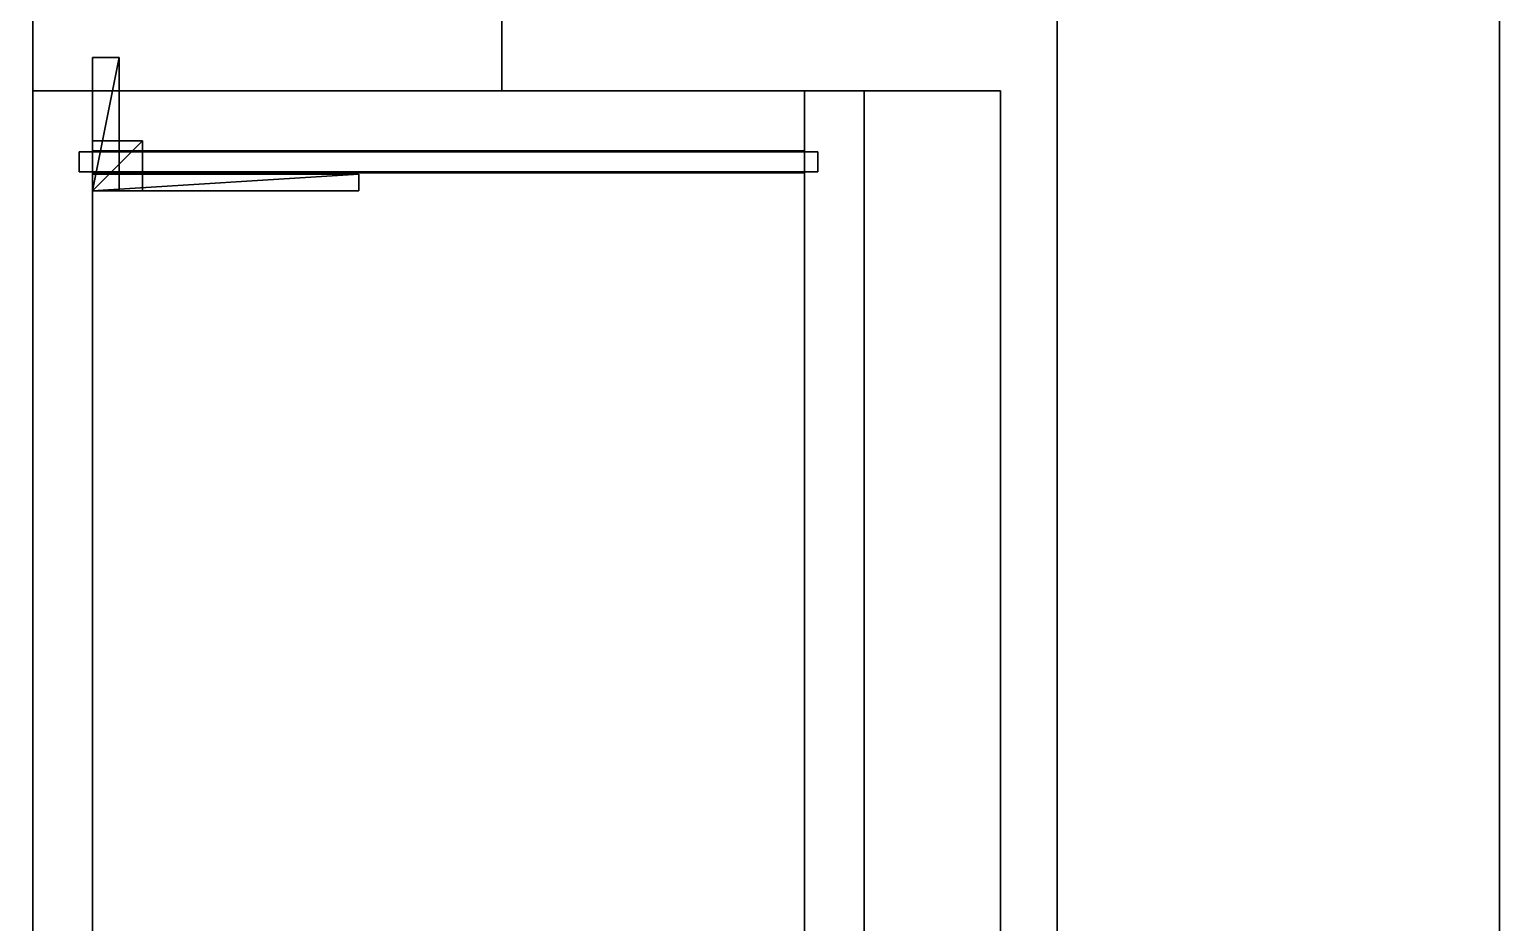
# Model space of a CAD drawing. Extents: x 0 to 5228, y -2725 to 0.
# Drawn here: x 4785.5 to 5227.5, y -580 to -311.5 of the extents above; entities that cross this region are included whole.
import ezdxf

# ---------------------------------------------------------------- set-up
doc = ezdxf.new("R2010")
doc.units = 0
for name, color, linetype in [('LAYER0', 7, 'CONTINUOUS'), ('LAYER1', 7, 'CONTINUOUS'), ('LAYER756', 7, 'CONTINUOUS'), ('LAYER759', 7, 'CONTINUOUS'), ('LAYER808', 7, 'CONTINUOUS'), ('LAYER809', 7, 'CONTINUOUS'), ('LAYER810', 2, 'CONTINUOUS'), ('LAYER811', 7, 'CONTINUOUS'), ('LAYER812', 253, 'CONTINUOUS'), ('LAYER813', 253, 'CONTINUOUS'), ('LAYER814', 253, 'CONTINUOUS'), ('LAYER815', 253, 'CONTINUOUS'), ('LAYER816', 253, 'CONTINUOUS'), ('LAYER817', 253, 'CONTINUOUS'), ('LAYER818', 2, 'CONTINUOUS'), ('LAYER819', 7, 'CONTINUOUS'), ('LAYER820', 253, 'CONTINUOUS'), ('LAYER821', 253, 'CONTINUOUS'), ('LAYER822', 253, 'CONTINUOUS'), ('LAYER823', 253, 'CONTINUOUS'), ('LAYER824', 253, 'CONTINUOUS'), ('LAYER825', 253, 'CONTINUOUS'), ('LAYER826', 7, 'CONTINUOUS'), ('LAYER827', 7, 'CONTINUOUS'), ('LAYER828', 7, 'CONTINUOUS'), ('LAYER829', 7, 'CONTINUOUS'), ('LAYER830', 7, 'CONTINUOUS'), ('LAYER831', 7, 'CONTINUOUS'), ('LAYER832', 7, 'CONTINUOUS'), ('LAYER833', 7, 'CONTINUOUS'), ('LAYER834', 7, 'CONTINUOUS'), ('LAYER835', 7, 'CONTINUOUS')]:
    doc.layers.add(name, color=color, linetype=linetype)

msp = doc.modelspace()

# ---------------------------------------------------------------- linework, layer by layer
at = {"layer": 'LAYER0', "invisible_edges": 1}
for points in [[(5227.5, 0), (0, -2725.14), (0, 0), (5227.5, 0)], [(5227.5, -2725.14, 5), (0, 0, 5), (0, -2725.14, 5), (5227.5, -2725.14, 5)], [(0, 0, 5), (5227.5, -2725.14, 5), (5227.5, 0, 5), (0, 0, 5)], [(0, -2725.14), (5227.5, 0), (5227.5, -2725.14), (0, -2725.14)], [(5227.5, 0), (5227.5, -2725.14, 5), (5227.5, -2725.14), (5227.5, 0)], [(5227.5, -2725.14, 5), (5227.5, 0), (5227.5, 0, 5), (5227.5, -2725.14, 5)]]:
    msp.add_3dface(points, dxfattribs=at)
at = {"layer": 'LAYER1'}
for points, invisible_edges in [([(4927.5, -150, 5), (5077.5, 0, 5), (4927.5, -330, 5), (4927.5, -150, 5)], 3), ([(4927.5, -330, 5), (5077.5, 0, 5), (5077.5, -330, 5), (4927.5, -330, 5)], 3), ([(5077.5, -330, 5), (5077.5, 0, 5), (5077.5, -180, 5), (5077.5, -330, 5)], 5), ([(4927.5, -150, 2523), (4927.5, -330, 5), (4927.5, -330, 2523), (4927.5, -150, 2523)], 1), ([(4927.5, -330, 5), (4927.5, -150, 2523), (4927.5, -150, 5), (4927.5, -330, 5)], 1), ([(5077.5, -330, 5), (5077.5, -180, 5), (5227.5, -180, 5), (5077.5, -330, 5)], 5), ([(5077.5, -330, 5), (5227.5, -180, 5), (5077.5, -2165, 5), (5077.5, -330, 5)], 3), ([(5227.5, -2315, 5), (5077.5, -2165, 5), (5227.5, -180, 5), (5227.5, -2315, 5)], 3), ([(5227.5, -180, 2523), (5227.5, -834.79, 2145), (5227.5, -180, 5), (5227.5, -180, 2523)], 3), ([(5227.5, -180, 2523), (5227.5, -2104.79, 2145), (5227.5, -834.79, 2145), (5227.5, -180, 2523)], 5), ([(5227.5, -2315, 2523), (5227.5, -2104.79, 2145), (5227.5, -180, 2523), (5227.5, -2315, 2523)], 3), ([(5227.5, -834.79, 1100), (5227.5, -180, 5), (5227.5, -834.79, 2145), (5227.5, -834.79, 1100)], 3), ([(5227.5, -2104.79, 1100), (5227.5, -180, 5), (5227.5, -834.79, 1100), (5227.5, -2104.79, 1100)], 3), ([(5227.5, -2104.79, 1100), (5227.5, -2315, 5), (5227.5, -180, 5), (5227.5, -2104.79, 1100)], 5), ([(5077.5, -330, 2523), (4927.5, -330, 5), (5077.5, -330, 5), (5077.5, -330, 2523)], 1), ([(4927.5, -330, 5), (5077.5, -330, 2523), (4927.5, -330, 2523), (4927.5, -330, 5)], 1), ([(5077.5, -330, 5), (5077.5, -834.79, 1100), (5077.5, -330, 2523), (5077.5, -330, 5)], 3), ([(5077.5, -330, 5), (5077.5, -2104.79, 1100), (5077.5, -834.79, 1100), (5077.5, -330, 5)], 5), ([(5077.5, -2165, 5), (5077.5, -2104.79, 1100), (5077.5, -330, 5), (5077.5, -2165, 5)], 3), ([(5077.5, -834.79, 2145), (5077.5, -330, 2523), (5077.5, -834.79, 1100), (5077.5, -834.79, 2145)], 3), ([(5077.5, -2104.79, 2145), (5077.5, -330, 2523), (5077.5, -834.79, 2145), (5077.5, -2104.79, 2145)], 3), ([(5077.5, -2104.79, 2145), (5077.5, -2165, 2523), (5077.5, -330, 2523), (5077.5, -2104.79, 2145)], 5)]:
    msp.add_3dface(points, dxfattribs=dict(at, invisible_edges=invisible_edges))
at = {"layer": 'LAYER756', "invisible_edges": 1}
for points in [[(5094.5, -150, 5), (4006.5, -700, 5), (4006.5, -150, 5), (5094.5, -150, 5)], [(4006.5, -700, 5), (5094.5, -150, 5), (5094.5, -700, 5), (4006.5, -700, 5)], [(5094.5, -700, 155), (4006.5, -150, 155), (4006.5, -700, 155), (5094.5, -700, 155)], [(4006.5, -150, 155), (5094.5, -700, 155), (5094.5, -150, 155), (4006.5, -150, 155)], [(5094.5, -150, 5), (5094.5, -700, 155), (5094.5, -700, 5), (5094.5, -150, 5)], [(5094.5, -700, 155), (5094.5, -150, 5), (5094.5, -150, 155), (5094.5, -700, 155)]]:
    msp.add_3dface(points, dxfattribs=at)
at = {"layer": 'LAYER759', "invisible_edges": 1}
for points in [[(4768.5, -150, 155), (4786.5, -730, 155), (4768.5, -730, 155), (4768.5, -150, 155)], [(4786.5, -730, 155), (4768.5, -150, 155), (4786.5, -150, 155), (4786.5, -730, 155)], [(4786.5, -150, 2475), (4768.5, -730, 2475), (4786.5, -730, 2475), (4786.5, -150, 2475)], [(4768.5, -730, 2475), (4786.5, -150, 2475), (4768.5, -150, 2475), (4768.5, -730, 2475)], [(4786.5, -730, 155), (4786.5, -150, 2475), (4786.5, -730, 2475), (4786.5, -730, 155)], [(4786.5, -150, 2475), (4786.5, -730, 155), (4786.5, -150, 155), (4786.5, -150, 2475)]]:
    msp.add_3dface(points, dxfattribs=at)
at = {"layer": 'LAYER808', "invisible_edges": 1}
for points in [[(4786.5, -330, 155), (4804.5, -730, 155), (4786.5, -730, 155), (4786.5, -330, 155)], [(4804.5, -730, 155), (4786.5, -330, 155), (4804.5, -330, 155), (4804.5, -730, 155)], [(4804.5, -330, 2475), (4786.5, -730, 2475), (4804.5, -730, 2475), (4804.5, -330, 2475)], [(4786.5, -730, 2475), (4804.5, -330, 2475), (4786.5, -330, 2475), (4786.5, -730, 2475)], [(4786.5, -330, 155), (4804.5, -330, 2475), (4804.5, -330, 155), (4786.5, -330, 155)], [(4804.5, -330, 2475), (4786.5, -330, 155), (4786.5, -330, 2475), (4804.5, -330, 2475)], [(4786.5, -730, 2475), (4786.5, -330, 155), (4786.5, -730, 155), (4786.5, -730, 2475)], [(4786.5, -330, 155), (4786.5, -730, 2475), (4786.5, -330, 2475), (4786.5, -330, 155)], [(4804.5, -330, 2475), (4804.5, -730, 155), (4804.5, -330, 155), (4804.5, -330, 2475)], [(4804.5, -730, 155), (4804.5, -330, 2475), (4804.5, -730, 2475), (4804.5, -730, 155)]]:
    msp.add_3dface(points, dxfattribs=at)
at = {"layer": 'LAYER809', "invisible_edges": 1}
for points in [[(5018.5, -330, 155), (5018.5, -730, 2475), (5018.5, -330, 2475), (5018.5, -330, 155)], [(5018.5, -730, 2475), (5018.5, -330, 155), (5018.5, -730, 155), (5018.5, -730, 2475)], [(5018.5, -330, 155), (5036.5, -730, 155), (5018.5, -730, 155), (5018.5, -330, 155)], [(5036.5, -730, 155), (5018.5, -330, 155), (5036.5, -330, 155), (5036.5, -730, 155)], [(5036.5, -330, 2475), (5018.5, -730, 2475), (5036.5, -730, 2475), (5036.5, -330, 2475)], [(5018.5, -730, 2475), (5036.5, -330, 2475), (5018.5, -330, 2475), (5018.5, -730, 2475)], [(5036.5, -330, 2475), (5018.5, -330, 155), (5018.5, -330, 2475), (5036.5, -330, 2475)], [(5018.5, -330, 155), (5036.5, -330, 2475), (5036.5, -330, 155), (5018.5, -330, 155)], [(5036.5, -730, 155), (5036.5, -330, 2475), (5036.5, -730, 2475), (5036.5, -730, 155)], [(5036.5, -330, 2475), (5036.5, -730, 155), (5036.5, -330, 155), (5036.5, -330, 2475)]]:
    msp.add_3dface(points, dxfattribs=at)
at = {"layer": 'LAYER810'}
for points in [[(4884.5, -360, 2444.5), (4884.5, -355, 2444.5), (4804.5, -360, 2444.5), (4884.5, -360, 2444.5)], [(4804.5, -360, 2444.5), (4884.5, -355, 2444.5), (4804.5, -355, 2444.5), (4804.5, -360, 2444.5)], [(4804.5, -360, 2444.5), (4804.5, -355, 2444.5), (4804.5, -360, 2421.5), (4804.5, -360, 2444.5)], [(4804.5, -360, 2421.5), (4804.5, -355, 2444.5), (4804.5, -355, 2421.5), (4804.5, -360, 2421.5)], [(4884.5, -360, 2421.5), (4804.5, -360, 2421.5), (4884.5, -355, 2421.5), (4884.5, -360, 2421.5)], [(4884.5, -355, 2421.5), (4804.5, -360, 2421.5), (4804.5, -355, 2421.5), (4884.5, -355, 2421.5)], [(4884.5, -355, 2421.5), (4804.5, -355, 2421.5), (4884.5, -355, 2444.5), (4884.5, -355, 2421.5)], [(4884.5, -355, 2444.5), (4804.5, -355, 2421.5), (4804.5, -355, 2444.5), (4884.5, -355, 2444.5)], [(4884.5, -360, 2421.5), (4884.5, -355, 2421.5), (4884.5, -360, 2444.5), (4884.5, -360, 2421.5)], [(4884.5, -360, 2444.5), (4884.5, -355, 2421.5), (4884.5, -355, 2444.5), (4884.5, -360, 2444.5)], [(4884.5, -360, 2444.5), (4804.5, -360, 2444.5), (4884.5, -360, 2421.5), (4884.5, -360, 2444.5)], [(4884.5, -360, 2421.5), (4804.5, -360, 2444.5), (4804.5, -360, 2421.5), (4884.5, -360, 2421.5)]]:
    msp.add_3dface(points, dxfattribs=at)
at = {"layer": 'LAYER811', "invisible_edges": 1}
for points in [[(4804.5, -355, 2444.5), (4884.5, -360, 2444.5), (4884.5, -355, 2444.5), (4804.5, -355, 2444.5)], [(4884.5, -360, 2444.5), (4804.5, -355, 2444.5), (4804.5, -360, 2444.5), (4884.5, -360, 2444.5)], [(4804.5, -360, 2421.5), (4884.5, -355, 2421.5), (4884.5, -360, 2421.5), (4804.5, -360, 2421.5)], [(4884.5, -355, 2421.5), (4804.5, -360, 2421.5), (4804.5, -355, 2421.5), (4884.5, -355, 2421.5)], [(4804.5, -355, 2444.5), (4804.5, -360, 2421.5), (4804.5, -360, 2444.5), (4804.5, -355, 2444.5)], [(4804.5, -360, 2421.5), (4804.5, -355, 2444.5), (4804.5, -355, 2421.5), (4804.5, -360, 2421.5)], [(4884.5, -355, 2421.5), (4804.5, -355, 2444.5), (4884.5, -355, 2444.5), (4884.5, -355, 2421.5)], [(4804.5, -355, 2444.5), (4884.5, -355, 2421.5), (4804.5, -355, 2421.5), (4804.5, -355, 2444.5)], [(4884.5, -355, 2421.5), (4884.5, -360, 2444.5), (4884.5, -360, 2421.5), (4884.5, -355, 2421.5)], [(4884.5, -360, 2444.5), (4884.5, -355, 2421.5), (4884.5, -355, 2444.5), (4884.5, -360, 2444.5)], [(4804.5, -360, 2421.5), (4884.5, -360, 2444.5), (4804.5, -360, 2444.5), (4804.5, -360, 2421.5)], [(4884.5, -360, 2444.5), (4804.5, -360, 2421.5), (4884.5, -360, 2421.5), (4884.5, -360, 2444.5)]]:
    msp.add_3dface(points, dxfattribs=at)
at = {"layer": 'LAYER812'}
for points in [[(4819.5, -360, 2444.5), (4819.5, -345, 2444.5), (4804.5, -360, 2444.5), (4819.5, -360, 2444.5)], [(4804.5, -360, 2444.5), (4819.5, -345, 2444.5), (4804.5, -345, 2444.5), (4804.5, -360, 2444.5)], [(4804.5, -360, 2444.5), (4804.5, -345, 2444.5), (4804.5, -360, 2429.5), (4804.5, -360, 2444.5)], [(4804.5, -360, 2429.5), (4804.5, -345, 2444.5), (4804.5, -345, 2429.5), (4804.5, -360, 2429.5)], [(4819.5, -360, 2429.5), (4804.5, -360, 2429.5), (4819.5, -345, 2429.5), (4819.5, -360, 2429.5)], [(4819.5, -345, 2429.5), (4804.5, -360, 2429.5), (4804.5, -345, 2429.5), (4819.5, -345, 2429.5)], [(4819.5, -345, 2429.5), (4804.5, -345, 2429.5), (4819.5, -345, 2444.5), (4819.5, -345, 2429.5)], [(4819.5, -345, 2444.5), (4804.5, -345, 2429.5), (4804.5, -345, 2444.5), (4819.5, -345, 2444.5)], [(4819.5, -360, 2429.5), (4819.5, -345, 2429.5), (4819.5, -360, 2444.5), (4819.5, -360, 2429.5)], [(4819.5, -360, 2444.5), (4819.5, -345, 2429.5), (4819.5, -345, 2444.5), (4819.5, -360, 2444.5)], [(4819.5, -360, 2444.5), (4804.5, -360, 2444.5), (4819.5, -360, 2429.5), (4819.5, -360, 2444.5)], [(4819.5, -360, 2429.5), (4804.5, -360, 2444.5), (4804.5, -360, 2429.5), (4819.5, -360, 2429.5)]]:
    msp.add_3dface(points, dxfattribs=at)
at = {"layer": 'LAYER813'}
for points in [[(4819.5, -360, 2444.5), (4819.5, -345, 2444.5), (4804.5, -360, 2444.5), (4819.5, -360, 2444.5)], [(4804.5, -360, 2444.5), (4819.5, -345, 2444.5), (4804.5, -345, 2444.5), (4804.5, -360, 2444.5)], [(4804.5, -360, 2444.5), (4804.5, -345, 2444.5), (4804.5, -360, 2429.5), (4804.5, -360, 2444.5)], [(4804.5, -360, 2429.5), (4804.5, -345, 2444.5), (4804.5, -345, 2429.5), (4804.5, -360, 2429.5)], [(4819.5, -360, 2429.5), (4804.5, -360, 2429.5), (4819.5, -345, 2429.5), (4819.5, -360, 2429.5)], [(4819.5, -345, 2429.5), (4804.5, -360, 2429.5), (4804.5, -345, 2429.5), (4819.5, -345, 2429.5)], [(4819.5, -345, 2429.5), (4804.5, -345, 2429.5), (4819.5, -345, 2444.5), (4819.5, -345, 2429.5)], [(4819.5, -345, 2444.5), (4804.5, -345, 2429.5), (4804.5, -345, 2444.5), (4819.5, -345, 2444.5)], [(4819.5, -360, 2429.5), (4819.5, -345, 2429.5), (4819.5, -360, 2444.5), (4819.5, -360, 2429.5)], [(4819.5, -360, 2444.5), (4819.5, -345, 2429.5), (4819.5, -345, 2444.5), (4819.5, -360, 2444.5)], [(4819.5, -360, 2444.5), (4804.5, -360, 2444.5), (4819.5, -360, 2429.5), (4819.5, -360, 2444.5)], [(4819.5, -360, 2429.5), (4804.5, -360, 2444.5), (4804.5, -360, 2429.5), (4819.5, -360, 2429.5)]]:
    msp.add_3dface(points, dxfattribs=at)
at = {"layer": 'LAYER814'}
for points in [[(4819.5, -360, 2444.5), (4819.5, -345, 2444.5), (4804.5, -360, 2444.5), (4819.5, -360, 2444.5)], [(4804.5, -360, 2444.5), (4819.5, -345, 2444.5), (4804.5, -345, 2444.5), (4804.5, -360, 2444.5)], [(4804.5, -360, 2444.5), (4804.5, -345, 2444.5), (4804.5, -360, 2429.5), (4804.5, -360, 2444.5)], [(4804.5, -360, 2429.5), (4804.5, -345, 2444.5), (4804.5, -345, 2429.5), (4804.5, -360, 2429.5)], [(4819.5, -360, 2429.5), (4804.5, -360, 2429.5), (4819.5, -345, 2429.5), (4819.5, -360, 2429.5)], [(4819.5, -345, 2429.5), (4804.5, -360, 2429.5), (4804.5, -345, 2429.5), (4819.5, -345, 2429.5)], [(4819.5, -345, 2429.5), (4804.5, -345, 2429.5), (4819.5, -345, 2444.5), (4819.5, -345, 2429.5)], [(4819.5, -345, 2444.5), (4804.5, -345, 2429.5), (4804.5, -345, 2444.5), (4819.5, -345, 2444.5)], [(4819.5, -360, 2429.5), (4819.5, -345, 2429.5), (4819.5, -360, 2444.5), (4819.5, -360, 2429.5)], [(4819.5, -360, 2444.5), (4819.5, -345, 2429.5), (4819.5, -345, 2444.5), (4819.5, -360, 2444.5)], [(4819.5, -360, 2444.5), (4804.5, -360, 2444.5), (4819.5, -360, 2429.5), (4819.5, -360, 2444.5)], [(4819.5, -360, 2429.5), (4804.5, -360, 2444.5), (4804.5, -360, 2429.5), (4819.5, -360, 2429.5)]]:
    msp.add_3dface(points, dxfattribs=at)
at = {"layer": 'LAYER815'}
for points in [[(4819.5, -360, 2444.5), (4819.5, -345, 2444.5), (4804.5, -360, 2444.5), (4819.5, -360, 2444.5)], [(4804.5, -360, 2444.5), (4819.5, -345, 2444.5), (4804.5, -345, 2444.5), (4804.5, -360, 2444.5)], [(4804.5, -360, 2444.5), (4804.5, -345, 2444.5), (4804.5, -360, 2429.5), (4804.5, -360, 2444.5)], [(4804.5, -360, 2429.5), (4804.5, -345, 2444.5), (4804.5, -345, 2429.5), (4804.5, -360, 2429.5)], [(4819.5, -360, 2429.5), (4804.5, -360, 2429.5), (4819.5, -345, 2429.5), (4819.5, -360, 2429.5)], [(4819.5, -345, 2429.5), (4804.5, -360, 2429.5), (4804.5, -345, 2429.5), (4819.5, -345, 2429.5)], [(4819.5, -345, 2429.5), (4804.5, -345, 2429.5), (4819.5, -345, 2444.5), (4819.5, -345, 2429.5)], [(4819.5, -345, 2444.5), (4804.5, -345, 2429.5), (4804.5, -345, 2444.5), (4819.5, -345, 2444.5)], [(4819.5, -360, 2429.5), (4819.5, -345, 2429.5), (4819.5, -360, 2444.5), (4819.5, -360, 2429.5)], [(4819.5, -360, 2444.5), (4819.5, -345, 2429.5), (4819.5, -345, 2444.5), (4819.5, -360, 2444.5)], [(4819.5, -360, 2444.5), (4804.5, -360, 2444.5), (4819.5, -360, 2429.5), (4819.5, -360, 2444.5)], [(4819.5, -360, 2429.5), (4804.5, -360, 2444.5), (4804.5, -360, 2429.5), (4819.5, -360, 2429.5)]]:
    msp.add_3dface(points, dxfattribs=at)
at = {"layer": 'LAYER816'}
for points in [[(4812.5, -360, 2444.5), (4812.5, -320, 2444.5), (4804.5, -360, 2444.5), (4812.5, -360, 2444.5)], [(4804.5, -360, 2444.5), (4812.5, -320, 2444.5), (4804.5, -320, 2444.5), (4804.5, -360, 2444.5)], [(4804.5, -360, 2444.5), (4804.5, -320, 2444.5), (4804.5, -360, 2436.5), (4804.5, -360, 2444.5)], [(4804.5, -360, 2436.5), (4804.5, -320, 2444.5), (4804.5, -320, 2436.5), (4804.5, -360, 2436.5)], [(4812.5, -360, 2436.5), (4804.5, -360, 2436.5), (4812.5, -320, 2436.5), (4812.5, -360, 2436.5)], [(4812.5, -320, 2436.5), (4804.5, -360, 2436.5), (4804.5, -320, 2436.5), (4812.5, -320, 2436.5)], [(4812.5, -320, 2436.5), (4804.5, -320, 2436.5), (4812.5, -320, 2444.5), (4812.5, -320, 2436.5)], [(4812.5, -320, 2444.5), (4804.5, -320, 2436.5), (4804.5, -320, 2444.5), (4812.5, -320, 2444.5)], [(4812.5, -360, 2436.5), (4812.5, -320, 2436.5), (4812.5, -360, 2444.5), (4812.5, -360, 2436.5)], [(4812.5, -360, 2444.5), (4812.5, -320, 2436.5), (4812.5, -320, 2444.5), (4812.5, -360, 2444.5)], [(4812.5, -360, 2444.5), (4804.5, -360, 2444.5), (4812.5, -360, 2436.5), (4812.5, -360, 2444.5)], [(4812.5, -360, 2436.5), (4804.5, -360, 2444.5), (4804.5, -360, 2436.5), (4812.5, -360, 2436.5)]]:
    msp.add_3dface(points, dxfattribs=at)
at = {"layer": 'LAYER817'}
for points in [[(4884.5, -360, 2444.5), (4884.5, -355, 2444.5), (4804.5, -360, 2444.5), (4884.5, -360, 2444.5)], [(4804.5, -360, 2444.5), (4884.5, -355, 2444.5), (4804.5, -355, 2444.5), (4804.5, -360, 2444.5)], [(4804.5, -360, 2444.5), (4804.5, -355, 2444.5), (4804.5, -360, 2428.5), (4804.5, -360, 2444.5)], [(4804.5, -360, 2428.5), (4804.5, -355, 2444.5), (4804.5, -355, 2428.5), (4804.5, -360, 2428.5)], [(4884.5, -360, 2428.5), (4804.5, -360, 2428.5), (4884.5, -355, 2428.5), (4884.5, -360, 2428.5)], [(4884.5, -355, 2428.5), (4804.5, -360, 2428.5), (4804.5, -355, 2428.5), (4884.5, -355, 2428.5)], [(4884.5, -355, 2428.5), (4804.5, -355, 2428.5), (4884.5, -355, 2444.5), (4884.5, -355, 2428.5)], [(4884.5, -355, 2444.5), (4804.5, -355, 2428.5), (4804.5, -355, 2444.5), (4884.5, -355, 2444.5)], [(4884.5, -360, 2428.5), (4884.5, -355, 2428.5), (4884.5, -360, 2444.5), (4884.5, -360, 2428.5)], [(4884.5, -360, 2444.5), (4884.5, -355, 2428.5), (4884.5, -355, 2444.5), (4884.5, -360, 2444.5)], [(4884.5, -360, 2444.5), (4804.5, -360, 2444.5), (4884.5, -360, 2428.5), (4884.5, -360, 2444.5)], [(4884.5, -360, 2428.5), (4804.5, -360, 2444.5), (4804.5, -360, 2428.5), (4884.5, -360, 2428.5)]]:
    msp.add_3dface(points, dxfattribs=at)
at = {"layer": 'LAYER818'}
for points in [[(4884.5, -360, 1297), (4884.5, -355, 1297), (4804.5, -360, 1297), (4884.5, -360, 1297)], [(4804.5, -360, 1297), (4884.5, -355, 1297), (4804.5, -355, 1297), (4804.5, -360, 1297)], [(4804.5, -360, 1297), (4804.5, -355, 1297), (4804.5, -360, 1274), (4804.5, -360, 1297)], [(4804.5, -360, 1274), (4804.5, -355, 1297), (4804.5, -355, 1274), (4804.5, -360, 1274)], [(4884.5, -360, 1274), (4804.5, -360, 1274), (4884.5, -355, 1274), (4884.5, -360, 1274)], [(4884.5, -355, 1274), (4804.5, -360, 1274), (4804.5, -355, 1274), (4884.5, -355, 1274)], [(4884.5, -355, 1274), (4804.5, -355, 1274), (4884.5, -355, 1297), (4884.5, -355, 1274)], [(4884.5, -355, 1297), (4804.5, -355, 1274), (4804.5, -355, 1297), (4884.5, -355, 1297)], [(4884.5, -360, 1274), (4884.5, -355, 1274), (4884.5, -360, 1297), (4884.5, -360, 1274)], [(4884.5, -360, 1297), (4884.5, -355, 1274), (4884.5, -355, 1297), (4884.5, -360, 1297)], [(4884.5, -360, 1297), (4804.5, -360, 1297), (4884.5, -360, 1274), (4884.5, -360, 1297)], [(4884.5, -360, 1274), (4804.5, -360, 1297), (4804.5, -360, 1274), (4884.5, -360, 1274)]]:
    msp.add_3dface(points, dxfattribs=at)
at = {"layer": 'LAYER819', "invisible_edges": 1}
for points in [[(4804.5, -355, 1297), (4884.5, -360, 1297), (4884.5, -355, 1297), (4804.5, -355, 1297)], [(4884.5, -360, 1297), (4804.5, -355, 1297), (4804.5, -360, 1297), (4884.5, -360, 1297)], [(4804.5, -360, 1274), (4884.5, -355, 1274), (4884.5, -360, 1274), (4804.5, -360, 1274)], [(4884.5, -355, 1274), (4804.5, -360, 1274), (4804.5, -355, 1274), (4884.5, -355, 1274)], [(4804.5, -355, 1297), (4804.5, -360, 1274), (4804.5, -360, 1297), (4804.5, -355, 1297)], [(4804.5, -360, 1274), (4804.5, -355, 1297), (4804.5, -355, 1274), (4804.5, -360, 1274)], [(4884.5, -355, 1274), (4804.5, -355, 1297), (4884.5, -355, 1297), (4884.5, -355, 1274)], [(4804.5, -355, 1297), (4884.5, -355, 1274), (4804.5, -355, 1274), (4804.5, -355, 1297)], [(4884.5, -355, 1274), (4884.5, -360, 1297), (4884.5, -360, 1274), (4884.5, -355, 1274)], [(4884.5, -360, 1297), (4884.5, -355, 1274), (4884.5, -355, 1297), (4884.5, -360, 1297)], [(4804.5, -360, 1274), (4884.5, -360, 1297), (4804.5, -360, 1297), (4804.5, -360, 1274)], [(4884.5, -360, 1297), (4804.5, -360, 1274), (4884.5, -360, 1274), (4884.5, -360, 1297)]]:
    msp.add_3dface(points, dxfattribs=at)
at = {"layer": 'LAYER820'}
for points in [[(4819.5, -360, 1297), (4819.5, -345, 1297), (4804.5, -360, 1297), (4819.5, -360, 1297)], [(4804.5, -360, 1297), (4819.5, -345, 1297), (4804.5, -345, 1297), (4804.5, -360, 1297)], [(4804.5, -360, 1297), (4804.5, -345, 1297), (4804.5, -360, 1282), (4804.5, -360, 1297)], [(4804.5, -360, 1282), (4804.5, -345, 1297), (4804.5, -345, 1282), (4804.5, -360, 1282)], [(4819.5, -360, 1282), (4804.5, -360, 1282), (4819.5, -345, 1282), (4819.5, -360, 1282)], [(4819.5, -345, 1282), (4804.5, -360, 1282), (4804.5, -345, 1282), (4819.5, -345, 1282)], [(4819.5, -345, 1282), (4804.5, -345, 1282), (4819.5, -345, 1297), (4819.5, -345, 1282)], [(4819.5, -345, 1297), (4804.5, -345, 1282), (4804.5, -345, 1297), (4819.5, -345, 1297)], [(4819.5, -360, 1282), (4819.5, -345, 1282), (4819.5, -360, 1297), (4819.5, -360, 1282)], [(4819.5, -360, 1297), (4819.5, -345, 1282), (4819.5, -345, 1297), (4819.5, -360, 1297)], [(4819.5, -360, 1297), (4804.5, -360, 1297), (4819.5, -360, 1282), (4819.5, -360, 1297)], [(4819.5, -360, 1282), (4804.5, -360, 1297), (4804.5, -360, 1282), (4819.5, -360, 1282)]]:
    msp.add_3dface(points, dxfattribs=at)
at = {"layer": 'LAYER821'}
for points in [[(4819.5, -360, 1297), (4819.5, -345, 1297), (4804.5, -360, 1297), (4819.5, -360, 1297)], [(4804.5, -360, 1297), (4819.5, -345, 1297), (4804.5, -345, 1297), (4804.5, -360, 1297)], [(4804.5, -360, 1297), (4804.5, -345, 1297), (4804.5, -360, 1282), (4804.5, -360, 1297)], [(4804.5, -360, 1282), (4804.5, -345, 1297), (4804.5, -345, 1282), (4804.5, -360, 1282)], [(4819.5, -360, 1282), (4804.5, -360, 1282), (4819.5, -345, 1282), (4819.5, -360, 1282)], [(4819.5, -345, 1282), (4804.5, -360, 1282), (4804.5, -345, 1282), (4819.5, -345, 1282)], [(4819.5, -345, 1282), (4804.5, -345, 1282), (4819.5, -345, 1297), (4819.5, -345, 1282)], [(4819.5, -345, 1297), (4804.5, -345, 1282), (4804.5, -345, 1297), (4819.5, -345, 1297)], [(4819.5, -360, 1282), (4819.5, -345, 1282), (4819.5, -360, 1297), (4819.5, -360, 1282)], [(4819.5, -360, 1297), (4819.5, -345, 1282), (4819.5, -345, 1297), (4819.5, -360, 1297)], [(4819.5, -360, 1297), (4804.5, -360, 1297), (4819.5, -360, 1282), (4819.5, -360, 1297)], [(4819.5, -360, 1282), (4804.5, -360, 1297), (4804.5, -360, 1282), (4819.5, -360, 1282)]]:
    msp.add_3dface(points, dxfattribs=at)
at = {"layer": 'LAYER822'}
for points in [[(4819.5, -360, 1297), (4819.5, -345, 1297), (4804.5, -360, 1297), (4819.5, -360, 1297)], [(4804.5, -360, 1297), (4819.5, -345, 1297), (4804.5, -345, 1297), (4804.5, -360, 1297)], [(4804.5, -360, 1297), (4804.5, -345, 1297), (4804.5, -360, 1282), (4804.5, -360, 1297)], [(4804.5, -360, 1282), (4804.5, -345, 1297), (4804.5, -345, 1282), (4804.5, -360, 1282)], [(4819.5, -360, 1282), (4804.5, -360, 1282), (4819.5, -345, 1282), (4819.5, -360, 1282)], [(4819.5, -345, 1282), (4804.5, -360, 1282), (4804.5, -345, 1282), (4819.5, -345, 1282)], [(4819.5, -345, 1282), (4804.5, -345, 1282), (4819.5, -345, 1297), (4819.5, -345, 1282)], [(4819.5, -345, 1297), (4804.5, -345, 1282), (4804.5, -345, 1297), (4819.5, -345, 1297)], [(4819.5, -360, 1282), (4819.5, -345, 1282), (4819.5, -360, 1297), (4819.5, -360, 1282)], [(4819.5, -360, 1297), (4819.5, -345, 1282), (4819.5, -345, 1297), (4819.5, -360, 1297)], [(4819.5, -360, 1297), (4804.5, -360, 1297), (4819.5, -360, 1282), (4819.5, -360, 1297)], [(4819.5, -360, 1282), (4804.5, -360, 1297), (4804.5, -360, 1282), (4819.5, -360, 1282)]]:
    msp.add_3dface(points, dxfattribs=at)
at = {"layer": 'LAYER823'}
for points in [[(4819.5, -360, 1297), (4819.5, -345, 1297), (4804.5, -360, 1297), (4819.5, -360, 1297)], [(4804.5, -360, 1297), (4819.5, -345, 1297), (4804.5, -345, 1297), (4804.5, -360, 1297)], [(4804.5, -360, 1297), (4804.5, -345, 1297), (4804.5, -360, 1282), (4804.5, -360, 1297)], [(4804.5, -360, 1282), (4804.5, -345, 1297), (4804.5, -345, 1282), (4804.5, -360, 1282)], [(4819.5, -360, 1282), (4804.5, -360, 1282), (4819.5, -345, 1282), (4819.5, -360, 1282)], [(4819.5, -345, 1282), (4804.5, -360, 1282), (4804.5, -345, 1282), (4819.5, -345, 1282)], [(4819.5, -345, 1282), (4804.5, -345, 1282), (4819.5, -345, 1297), (4819.5, -345, 1282)], [(4819.5, -345, 1297), (4804.5, -345, 1282), (4804.5, -345, 1297), (4819.5, -345, 1297)], [(4819.5, -360, 1282), (4819.5, -345, 1282), (4819.5, -360, 1297), (4819.5, -360, 1282)], [(4819.5, -360, 1297), (4819.5, -345, 1282), (4819.5, -345, 1297), (4819.5, -360, 1297)], [(4819.5, -360, 1297), (4804.5, -360, 1297), (4819.5, -360, 1282), (4819.5, -360, 1297)], [(4819.5, -360, 1282), (4804.5, -360, 1297), (4804.5, -360, 1282), (4819.5, -360, 1282)]]:
    msp.add_3dface(points, dxfattribs=at)
at = {"layer": 'LAYER824'}
for points in [[(4812.5, -360, 1297), (4812.5, -320, 1297), (4804.5, -360, 1297), (4812.5, -360, 1297)], [(4804.5, -360, 1297), (4812.5, -320, 1297), (4804.5, -320, 1297), (4804.5, -360, 1297)], [(4804.5, -360, 1297), (4804.5, -320, 1297), (4804.5, -360, 1289), (4804.5, -360, 1297)], [(4804.5, -360, 1289), (4804.5, -320, 1297), (4804.5, -320, 1289), (4804.5, -360, 1289)], [(4812.5, -360, 1289), (4804.5, -360, 1289), (4812.5, -320, 1289), (4812.5, -360, 1289)], [(4812.5, -320, 1289), (4804.5, -360, 1289), (4804.5, -320, 1289), (4812.5, -320, 1289)], [(4812.5, -320, 1289), (4804.5, -320, 1289), (4812.5, -320, 1297), (4812.5, -320, 1289)], [(4812.5, -320, 1297), (4804.5, -320, 1289), (4804.5, -320, 1297), (4812.5, -320, 1297)], [(4812.5, -360, 1289), (4812.5, -320, 1289), (4812.5, -360, 1297), (4812.5, -360, 1289)], [(4812.5, -360, 1297), (4812.5, -320, 1289), (4812.5, -320, 1297), (4812.5, -360, 1297)], [(4812.5, -360, 1297), (4804.5, -360, 1297), (4812.5, -360, 1289), (4812.5, -360, 1297)], [(4812.5, -360, 1289), (4804.5, -360, 1297), (4804.5, -360, 1289), (4812.5, -360, 1289)]]:
    msp.add_3dface(points, dxfattribs=at)
at = {"layer": 'LAYER825'}
for points in [[(4884.5, -360, 1297), (4884.5, -355, 1297), (4804.5, -360, 1297), (4884.5, -360, 1297)], [(4804.5, -360, 1297), (4884.5, -355, 1297), (4804.5, -355, 1297), (4804.5, -360, 1297)], [(4804.5, -360, 1297), (4804.5, -355, 1297), (4804.5, -360, 1281), (4804.5, -360, 1297)], [(4804.5, -360, 1281), (4804.5, -355, 1297), (4804.5, -355, 1281), (4804.5, -360, 1281)], [(4884.5, -360, 1281), (4804.5, -360, 1281), (4884.5, -355, 1281), (4884.5, -360, 1281)], [(4884.5, -355, 1281), (4804.5, -360, 1281), (4804.5, -355, 1281), (4884.5, -355, 1281)], [(4884.5, -355, 1281), (4804.5, -355, 1281), (4884.5, -355, 1297), (4884.5, -355, 1281)], [(4884.5, -355, 1297), (4804.5, -355, 1281), (4804.5, -355, 1297), (4884.5, -355, 1297)], [(4884.5, -360, 1281), (4884.5, -355, 1281), (4884.5, -360, 1297), (4884.5, -360, 1281)], [(4884.5, -360, 1297), (4884.5, -355, 1281), (4884.5, -355, 1297), (4884.5, -360, 1297)], [(4884.5, -360, 1297), (4804.5, -360, 1297), (4884.5, -360, 1281), (4884.5, -360, 1297)], [(4884.5, -360, 1281), (4804.5, -360, 1297), (4804.5, -360, 1281), (4884.5, -360, 1281)]]:
    msp.add_3dface(points, dxfattribs=at)
at = {"layer": 'LAYER826', "invisible_edges": 1}
for points in [[(5018.5, -330, 156), (4804.5, -730, 156), (4804.5, -330, 156), (5018.5, -330, 156)], [(4804.5, -730, 156), (5018.5, -330, 156), (5018.5, -730, 156), (4804.5, -730, 156)], [(4804.5, -330, 174), (4804.5, -730, 156), (4804.5, -730, 174), (4804.5, -330, 174)], [(4804.5, -730, 156), (4804.5, -330, 174), (4804.5, -330, 156), (4804.5, -730, 156)], [(4804.5, -330, 174), (5018.5, -330, 156), (4804.5, -330, 156), (4804.5, -330, 174)], [(5018.5, -330, 156), (4804.5, -330, 174), (5018.5, -330, 174), (5018.5, -330, 156)], [(5018.5, -730, 174), (4804.5, -330, 174), (4804.5, -730, 174), (5018.5, -730, 174)], [(4804.5, -330, 174), (5018.5, -730, 174), (5018.5, -330, 174), (4804.5, -330, 174)], [(5018.5, -330, 156), (5018.5, -730, 174), (5018.5, -730, 156), (5018.5, -330, 156)], [(5018.5, -730, 174), (5018.5, -330, 156), (5018.5, -330, 174), (5018.5, -730, 174)]]:
    msp.add_3dface(points, dxfattribs=at)
at = {"layer": 'LAYER827', "invisible_edges": 1}
for points in [[(4804.5, -330, 2474), (5018.5, -730, 2474), (5018.5, -330, 2474), (4804.5, -330, 2474)], [(5018.5, -730, 2474), (4804.5, -330, 2474), (4804.5, -730, 2474), (5018.5, -730, 2474)], [(4804.5, -330, 2474), (4804.5, -730, 2456), (4804.5, -730, 2474), (4804.5, -330, 2474)], [(4804.5, -730, 2456), (4804.5, -330, 2474), (4804.5, -330, 2456), (4804.5, -730, 2456)], [(5018.5, -330, 2456), (4804.5, -330, 2474), (5018.5, -330, 2474), (5018.5, -330, 2456)], [(4804.5, -330, 2474), (5018.5, -330, 2456), (4804.5, -330, 2456), (4804.5, -330, 2474)], [(4804.5, -730, 2456), (5018.5, -330, 2456), (5018.5, -730, 2456), (4804.5, -730, 2456)], [(5018.5, -330, 2456), (4804.5, -730, 2456), (4804.5, -330, 2456), (5018.5, -330, 2456)], [(5018.5, -330, 2456), (5018.5, -730, 2474), (5018.5, -730, 2456), (5018.5, -330, 2456)], [(5018.5, -730, 2474), (5018.5, -330, 2456), (5018.5, -330, 2474), (5018.5, -730, 2474)]]:
    msp.add_3dface(points, dxfattribs=at)
at = {"layer": 'LAYER828', "invisible_edges": 1}
for points in [[(5022.5, -348.2998, 170), (4800.5, -354.2998, 170), (4800.5, -348.2998, 170), (5022.5, -348.2998, 170)], [(4800.5, -354.2998, 170), (5022.5, -348.2998, 170), (5022.5, -354.2998, 170), (4800.5, -354.2998, 170)], [(4800.5, -348.2998, 2460), (4800.5, -354.2998, 170), (4800.5, -354.2998, 2460), (4800.5, -348.2998, 2460)], [(4800.5, -354.2998, 170), (4800.5, -348.2998, 2460), (4800.5, -348.2998, 170), (4800.5, -354.2998, 170)], [(5022.5, -354.2998, 2460), (4800.5, -348.2998, 2460), (4800.5, -354.2998, 2460), (5022.5, -354.2998, 2460)], [(4800.5, -348.2998, 2460), (5022.5, -354.2998, 2460), (5022.5, -348.2998, 2460), (4800.5, -348.2998, 2460)], [(4800.5, -348.2998, 2460), (5022.5, -348.2998, 170), (4800.5, -348.2998, 170), (4800.5, -348.2998, 2460)], [(5022.5, -348.2998, 170), (4800.5, -348.2998, 2460), (5022.5, -348.2998, 2460), (5022.5, -348.2998, 170)], [(5022.5, -348.2998, 170), (5022.5, -354.2998, 2460), (5022.5, -354.2998, 170), (5022.5, -348.2998, 170)], [(5022.5, -354.2998, 2460), (5022.5, -348.2998, 170), (5022.5, -348.2998, 2460), (5022.5, -354.2998, 2460)], [(5022.5, -354.2998, 2460), (4800.5, -354.2998, 170), (5022.5, -354.2998, 170), (5022.5, -354.2998, 2460)], [(4800.5, -354.2998, 170), (5022.5, -354.2998, 2460), (4800.5, -354.2998, 2460), (4800.5, -354.2998, 170)]]:
    msp.add_3dface(points, dxfattribs=at)
at = {"layer": 'LAYER829', "invisible_edges": 1}
for points in [[(5018.5, -330, 1306), (4804.5, -330, 1186), (4804.5, -330, 1306), (5018.5, -330, 1306)], [(4804.5, -330, 1186), (5018.5, -330, 1306), (5018.5, -330, 1186), (4804.5, -330, 1186)], [(4804.5, -348, 1306), (4804.5, -330, 1186), (4804.5, -348, 1186), (4804.5, -348, 1306)], [(4804.5, -330, 1186), (4804.5, -348, 1306), (4804.5, -330, 1306), (4804.5, -330, 1186)], [(5018.5, -348, 1186), (4804.5, -330, 1186), (5018.5, -330, 1186), (5018.5, -348, 1186)], [(4804.5, -330, 1186), (5018.5, -348, 1186), (4804.5, -348, 1186), (4804.5, -330, 1186)], [(4804.5, -348, 1306), (5018.5, -330, 1306), (4804.5, -330, 1306), (4804.5, -348, 1306)], [(5018.5, -330, 1306), (4804.5, -348, 1306), (5018.5, -348, 1306), (5018.5, -330, 1306)], [(5018.5, -330, 1306), (5018.5, -348, 1186), (5018.5, -330, 1186), (5018.5, -330, 1306)], [(5018.5, -348, 1186), (5018.5, -330, 1306), (5018.5, -348, 1306), (5018.5, -348, 1186)], [(5018.5, -348, 1186), (4804.5, -348, 1306), (4804.5, -348, 1186), (5018.5, -348, 1186)], [(4804.5, -348, 1306), (5018.5, -348, 1186), (5018.5, -348, 1306), (4804.5, -348, 1306)]]:
    msp.add_3dface(points, dxfattribs=at)
at = {"layer": 'LAYER830', "invisible_edges": 1}
for points in [[(5018.5, -330, 2456), (4804.5, -330, 2336), (4804.5, -330, 2456), (5018.5, -330, 2456)], [(4804.5, -330, 2336), (5018.5, -330, 2456), (5018.5, -330, 2336), (4804.5, -330, 2336)], [(4804.5, -348, 2456), (4804.5, -330, 2336), (4804.5, -348, 2336), (4804.5, -348, 2456)], [(4804.5, -330, 2336), (4804.5, -348, 2456), (4804.5, -330, 2456), (4804.5, -330, 2336)], [(5018.5, -348, 2336), (4804.5, -330, 2336), (5018.5, -330, 2336), (5018.5, -348, 2336)], [(4804.5, -330, 2336), (5018.5, -348, 2336), (4804.5, -348, 2336), (4804.5, -330, 2336)], [(4804.5, -348, 2456), (5018.5, -330, 2456), (4804.5, -330, 2456), (4804.5, -348, 2456)], [(5018.5, -330, 2456), (4804.5, -348, 2456), (5018.5, -348, 2456), (5018.5, -330, 2456)], [(5018.5, -330, 2456), (5018.5, -348, 2336), (5018.5, -330, 2336), (5018.5, -330, 2456)], [(5018.5, -348, 2336), (5018.5, -330, 2456), (5018.5, -348, 2456), (5018.5, -348, 2336)], [(5018.5, -348, 2336), (4804.5, -348, 2456), (4804.5, -348, 2336), (5018.5, -348, 2336)], [(4804.5, -348, 2456), (5018.5, -348, 2336), (5018.5, -348, 2456), (4804.5, -348, 2456)]]:
    msp.add_3dface(points, dxfattribs=at)
at = {"layer": 'LAYER831', "invisible_edges": 1}
for points in [[(4804.5, -354.6001, 1378), (5018.5, -710, 1378), (5018.5, -354.6001, 1378), (4804.5, -354.6001, 1378)], [(5018.5, -710, 1378), (4804.5, -354.6001, 1378), (4804.5, -710, 1378), (5018.5, -710, 1378)], [(4804.5, -354.6001, 1378), (4804.5, -710, 1360), (4804.5, -710, 1378), (4804.5, -354.6001, 1378)], [(4804.5, -710, 1360), (4804.5, -354.6001, 1378), (4804.5, -354.6001, 1360), (4804.5, -710, 1360)], [(5018.5, -354.6001, 1360), (4804.5, -354.6001, 1378), (5018.5, -354.6001, 1378), (5018.5, -354.6001, 1360)], [(4804.5, -354.6001, 1378), (5018.5, -354.6001, 1360), (4804.5, -354.6001, 1360), (4804.5, -354.6001, 1378)], [(4804.5, -710, 1360), (5018.5, -354.6001, 1360), (5018.5, -710, 1360), (4804.5, -710, 1360)], [(5018.5, -354.6001, 1360), (4804.5, -710, 1360), (4804.5, -354.6001, 1360), (5018.5, -354.6001, 1360)], [(5018.5, -354.6001, 1360), (5018.5, -710, 1378), (5018.5, -710, 1360), (5018.5, -354.6001, 1360)], [(5018.5, -710, 1378), (5018.5, -354.6001, 1360), (5018.5, -354.6001, 1378), (5018.5, -710, 1378)]]:
    msp.add_3dface(points, dxfattribs=at)
at = {"layer": 'LAYER832', "invisible_edges": 1}
for points in [[(4804.5, -354.6001, 940), (5018.5, -710, 940), (5018.5, -354.6001, 940), (4804.5, -354.6001, 940)], [(5018.5, -710, 940), (4804.5, -354.6001, 940), (4804.5, -710, 940), (5018.5, -710, 940)], [(4804.5, -354.6001, 940), (4804.5, -710, 922), (4804.5, -710, 940), (4804.5, -354.6001, 940)], [(4804.5, -710, 922), (4804.5, -354.6001, 940), (4804.5, -354.6001, 922), (4804.5, -710, 922)], [(5018.5, -354.6001, 922), (4804.5, -354.6001, 940), (5018.5, -354.6001, 940), (5018.5, -354.6001, 922)], [(4804.5, -354.6001, 940), (5018.5, -354.6001, 922), (4804.5, -354.6001, 922), (4804.5, -354.6001, 940)], [(4804.5, -710, 922), (5018.5, -354.6001, 922), (5018.5, -710, 922), (4804.5, -710, 922)], [(5018.5, -354.6001, 922), (4804.5, -710, 922), (4804.5, -354.6001, 922), (5018.5, -354.6001, 922)], [(5018.5, -354.6001, 922), (5018.5, -710, 940), (5018.5, -710, 922), (5018.5, -354.6001, 922)], [(5018.5, -710, 940), (5018.5, -354.6001, 922), (5018.5, -354.6001, 940), (5018.5, -710, 940)]]:
    msp.add_3dface(points, dxfattribs=at)
at = {"layer": 'LAYER833', "invisible_edges": 1}
for points in [[(4804.5, -354.6001, 557), (5018.5, -710, 557), (5018.5, -354.6001, 557), (4804.5, -354.6001, 557)], [(5018.5, -710, 557), (4804.5, -354.6001, 557), (4804.5, -710, 557), (5018.5, -710, 557)], [(4804.5, -354.6001, 557), (4804.5, -710, 539), (4804.5, -710, 557), (4804.5, -354.6001, 557)], [(4804.5, -710, 539), (4804.5, -354.6001, 557), (4804.5, -354.6001, 539), (4804.5, -710, 539)], [(5018.5, -354.6001, 539), (4804.5, -354.6001, 557), (5018.5, -354.6001, 557), (5018.5, -354.6001, 539)], [(4804.5, -354.6001, 557), (5018.5, -354.6001, 539), (4804.5, -354.6001, 539), (4804.5, -354.6001, 557)], [(4804.5, -710, 539), (5018.5, -354.6001, 539), (5018.5, -710, 539), (4804.5, -710, 539)], [(5018.5, -354.6001, 539), (4804.5, -710, 539), (4804.5, -354.6001, 539), (5018.5, -354.6001, 539)], [(5018.5, -354.6001, 539), (5018.5, -710, 557), (5018.5, -710, 539), (5018.5, -354.6001, 539)], [(5018.5, -710, 557), (5018.5, -354.6001, 539), (5018.5, -354.6001, 557), (5018.5, -710, 557)]]:
    msp.add_3dface(points, dxfattribs=at)
at = {"layer": 'LAYER834', "invisible_edges": 1}
for points in [[(4804.5, -354.6001, 2090), (5018.5, -710, 2090), (5018.5, -354.6001, 2090), (4804.5, -354.6001, 2090)], [(5018.5, -710, 2090), (4804.5, -354.6001, 2090), (4804.5, -710, 2090), (5018.5, -710, 2090)], [(4804.5, -354.6001, 2090), (4804.5, -710, 2072), (4804.5, -710, 2090), (4804.5, -354.6001, 2090)], [(4804.5, -710, 2072), (4804.5, -354.6001, 2090), (4804.5, -354.6001, 2072), (4804.5, -710, 2072)], [(5018.5, -354.6001, 2072), (4804.5, -354.6001, 2090), (5018.5, -354.6001, 2090), (5018.5, -354.6001, 2072)], [(4804.5, -354.6001, 2090), (5018.5, -354.6001, 2072), (4804.5, -354.6001, 2072), (4804.5, -354.6001, 2090)], [(4804.5, -710, 2072), (5018.5, -354.6001, 2072), (5018.5, -710, 2072), (4804.5, -710, 2072)], [(5018.5, -354.6001, 2072), (4804.5, -710, 2072), (4804.5, -354.6001, 2072), (5018.5, -354.6001, 2072)], [(5018.5, -354.6001, 2072), (5018.5, -710, 2090), (5018.5, -710, 2072), (5018.5, -354.6001, 2072)], [(5018.5, -710, 2090), (5018.5, -354.6001, 2072), (5018.5, -354.6001, 2090), (5018.5, -710, 2090)]]:
    msp.add_3dface(points, dxfattribs=at)
at = {"layer": 'LAYER835', "invisible_edges": 1}
for points in [[(4804.5, -354.6001, 1726), (5018.5, -710, 1726), (5018.5, -354.6001, 1726), (4804.5, -354.6001, 1726)], [(5018.5, -710, 1726), (4804.5, -354.6001, 1726), (4804.5, -710, 1726), (5018.5, -710, 1726)], [(4804.5, -354.6001, 1726), (4804.5, -710, 1708), (4804.5, -710, 1726), (4804.5, -354.6001, 1726)], [(4804.5, -710, 1708), (4804.5, -354.6001, 1726), (4804.5, -354.6001, 1708), (4804.5, -710, 1708)], [(5018.5, -354.6001, 1708), (4804.5, -354.6001, 1726), (5018.5, -354.6001, 1726), (5018.5, -354.6001, 1708)], [(4804.5, -354.6001, 1726), (5018.5, -354.6001, 1708), (4804.5, -354.6001, 1708), (4804.5, -354.6001, 1726)], [(4804.5, -710, 1708), (5018.5, -354.6001, 1708), (5018.5, -710, 1708), (4804.5, -710, 1708)], [(5018.5, -354.6001, 1708), (4804.5, -710, 1708), (4804.5, -354.6001, 1708), (5018.5, -354.6001, 1708)], [(5018.5, -354.6001, 1708), (5018.5, -710, 1726), (5018.5, -710, 1708), (5018.5, -354.6001, 1708)], [(5018.5, -710, 1726), (5018.5, -354.6001, 1708), (5018.5, -354.6001, 1726), (5018.5, -710, 1726)]]:
    msp.add_3dface(points, dxfattribs=at)

# ---------------------------------------------------------------- meshes
at = {"layer": 'LAYER1'}
mesh = msp.add_polymesh((6, 2), dxfattribs=at)
for k, corner in enumerate([(4927.5, -150, 2523), (977.5, -150, 2523), (4927.5, -330, 2523), (4927.5, -150, 2523), (5077.5, -330, 2523), (4927.5, -330, 2523), (5077.5, -2165, 2523), (5077.5, -330, 2523), (2281.5, -2165, 2523), (5077.5, -2165, 2523), (2281.5, -2315, 2523), (5227.5, -2315, 2523)]):
    mesh.set_mesh_vertex(divmod(k, 2), corner)

doc.saveas('drawing.dxf')
